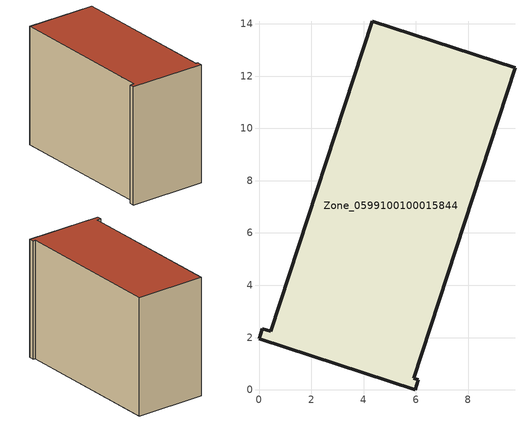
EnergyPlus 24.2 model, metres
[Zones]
Zone_0599100100015844
 floor ground (C_G): 0,1.96 0.12,2.34 0.46,2.23 4.33,14.1 9.79,12.32 5.92,0.44 6.1,0.38 5.98,0 z0
 wall outside (C_F): 5.98,0 6.1,0.38 5.92,0.44 9.79,12.32 4.33,14.1 0.46,2.23 0.12,2.34 0,1.96 5.98,0 z0:9.61
 roof outside (C_R): 0.12,2.34 0,1.96 5.98,0 6.1,0.38 5.92,0.44 9.79,12.32 4.33,14.1 0.46,2.23 z9.61
[BUILDING]
Pand.0599100100015844: North Axis=0; Terrain=City; Loads Convergence Tolerance Value=0.04; Temperature Convergence Tolerance Value=0.4; Solar Distribution=FullExterior; Maximum Number of Warmup Days=25; Minimum Number of Warmup Days=1
[Site:Location]
Rotterdam.The.Hague.AP_ZH_NLD Design_Conditions: Latitude=51.96; Longitude=4.45; Time Zone=1; Elevation=-4.5
[SITE:GROUNDTEMPERATURE:BUILDINGSURFACE]
18, 18, 18, 18, 18, 18, 18, 18, 18, 18, 18, 18
[MATERIAL] Thermal Absorptance=0.9; Solar Absorptance=0.7; Visible Absorptance=0.7
Name | Roughness | Thickness | Conductivity | Density | Specific Heat
G.TI.2015-2018 | MediumSmooth | 0.15 | 0.0428571 | 540 | 1210
F.TI.2015-2018 | Rough | 0.3 | 0.0666667 | 1920 | 840
R.TI.2015-2018 | MediumRough | 0.2 | 0.0333333 | 1500 | 1000
[CONSTRUCTION]
C_G: G.TI.2015-2018
C_F: F.TI.2015-2018
C_R: R.TI.2015-2018
[ZONE]
Zone_0599100100015844: Type=1; Multiplier=1; Ceiling Height=Autocalculate; Volume=Autocalculate; Floor Area=autocalculate; Part of Total Floor Area=Yes
[ZONEINFILTRATION:DESIGNFLOWRATE]
Infil_Zone_0599100100015844: Zone or ZoneList or Space or SpaceList=Zone_0599100100015844; Schedule=AlwaysOn; Design Flow Rate Calculation Method=Flow/Area; Flow Rate per Floor Area=0.0015; Constant Term Coefficient=1; Temperature Term Coefficient=0; Velocity Term Coefficient=0; Velocity Squared Term Coefficient=0
[HVACTEMPLATE:ZONE:IDEALLOADSAIRSYSTEM]
Zone_0599100100015844: Maximum Heating Supply Air Temperature=50; Minimum Cooling Supply Air Temperature=13; Maximum Heating Supply Air Humidity Ratio=0.0156; Minimum Cooling Supply Air Humidity Ratio=0.0077; Heating Limit=NoLimit; Cooling Limit=NoLimit; Dehumidification Control Type=ConstantSensibleHeatRatio; Cooling Sensible Heat Ratio=0.7; Dehumidification Setpoint=60; Humidification Control Type=None; Humidification Setpoint=30; Outdoor Air Method=None; Outdoor Air Flow Rate per Person=0.00944; Outdoor Air Flow Rate per Zone Floor Area=0; Outdoor Air Flow Rate per Zone=0; Demand Controlled Ventilation Type=None; Outdoor Air Economizer Type=NoEconomizer; Heat Recovery Type=None; Sensible Heat Recovery Effectiveness=0.7; Latent Heat Recovery Effectiveness=0.65
[ZONECONTROL:THERMOSTAT]
ThermostatControl_Zone_0599100100015844: Zone or ZoneList=Zone_0599100100015844; Control Type Schedule=DualSetpointControlType; Control 1=Thermostat_Zone_0599100100015844; Temperature Difference Between Cutout And Setpoint=0
[THERMOSTATSETPOINT:DUALSETPOINT]
Thermostat_Zone_0599100100015844: Heating Setpoint Temperature Schedule=HeatingSetpoint_Zone_0599100100015844; Cooling Setpoint Temperature Schedule=CoolingSetpoint_Zone_0599100100015844
[SCHEDULE:COMPACT]
HeatingSetpoint_Zone_0599100100015844: Through: 12/31, For: AllDays, Until: 24:00, 21
CoolingSetpoint_Zone_0599100100015844: Through: 12/31, For: AllDays, Until: 24:00, 24
DualSetpointControlType: Through: 12/31, For: AllDays, Until: 24:00, 4
AlwaysOn: Through: 12/31, For: AllDays, Until: 24:00, 1
